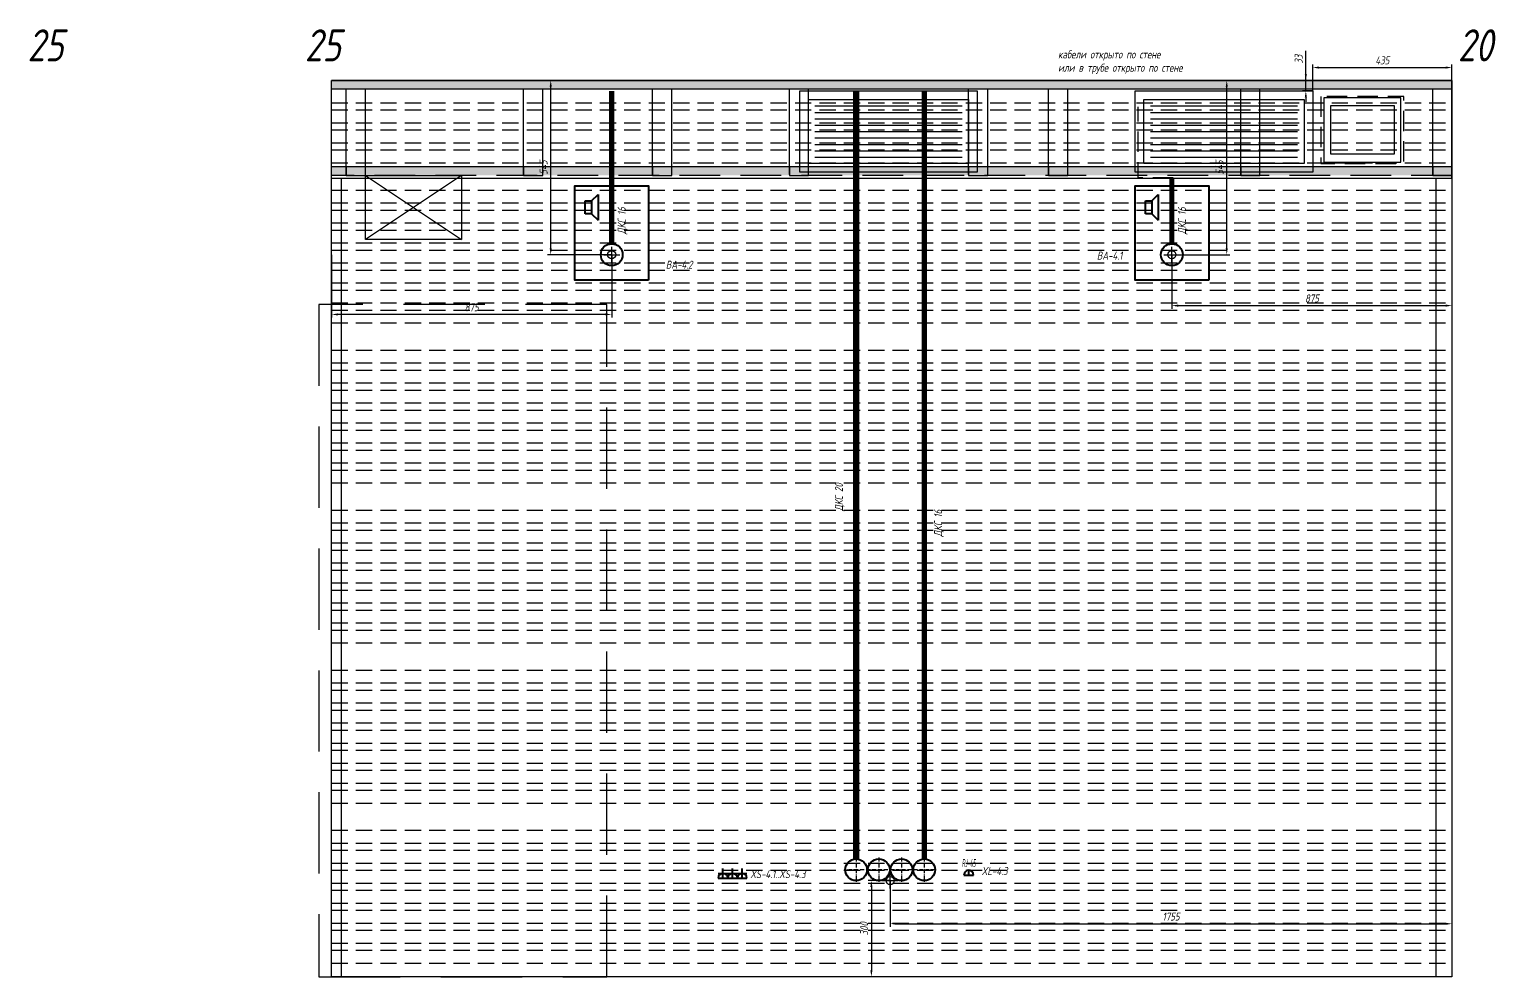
# Model space of a CAD drawing. Header units: millimetres. Extents: x -40374 to 56557, y -58468 to -14063.
# Drawn here: x 28029 to 32610, y -31338 to -28379 of the extents above; entities that cross this region are included whole.
import ezdxf
from ezdxf.enums import TextEntityAlignment as Align

# ---------------------------------------------------------------- set-up
doc = ezdxf.new("R2010")
doc.units = ezdxf.units.MM
doc.header["$PDMODE"] = 34
doc.header["$PDSIZE"] = 25
doc.linetypes.add('ACAD_ISO10W100', pattern=[18.5, 12, -3, 0.5, -3])
doc.linetypes.add('DASHED', pattern=[19.05, 12.7, -6.35])
for name, color, linetype in [('01 Черновое', 7, 'Continuous'), ('02 ОВиК', 7, 'Continuous'), ('02 ЭОМ и СС', 7, 'Continuous'), ('03 Потолок', 7, 'Continuous'), ('04 Лючки', 7, 'Continuous'), ('10 Перегородки', 7, 'Continuous'), ('11 Привязка размеры', 7, 'Continuous')]:
    doc.layers.add(name, color=color, linetype=linetype)
doc.layers.add('100 noprint', color=1, linetype='Continuous', plot=False)
doc.styles.get("Standard").update_dxf_attribs({"font": 'Ubuntu-R.ttf'})
doc.styles.add('ГОСТ-ISOCPEUR', font='isocpeui.ttf', dxfattribs={"width": 0.8})
doc.dimstyles.new('ISO-25', dxfattribs={"dimtxt": 2.5, "dimasz": 2.5, "dimexe": 1.25, "dimexo": 0.625, "dimtad": 1, "dimtxsty": 'Standard', "dimcen": 2.5, "dimadec": 0, "dimazin": 0, "dimtfac": 1, "dimtmove": 0, "dimatfit": 3, "dimfxl": 1, "dimarcsym": 0})

# ---------------------------------------------------------------- blocks, each defined once
blk = doc.blocks.new('розетка скрытая трехполюсная')
at = {"color": 0, "lineweight": -2}
for p, q in [((-1.5, 1.5), (1.5, 1.5)), ((-1.5, 0), (1.5, 0)), ((0, 0), (0, 3))]:
    blk.add_line(p, q, dxfattribs=at)
blk.add_arc((0, 0), 1.5, 0, 180, dxfattribs=at)
blk = doc.blocks.new('розетка RJ-45')
at = {"color": 0, "lineweight": -2}
for p, q in [((-1.5, 0), (1.5, 0)), ((0, 0), (0, 1.5))]:
    blk.add_line(p, q, dxfattribs=at)
blk.add_arc((0, 0), 1.5, 0, 180, dxfattribs=at)
at = {"color": 0, "lineweight": -2, "style": 'ГОСТ-ISOCPEUR', "width": 0.4}
blk.add_text('RJ-45', height=2.5, dxfattribs=at).set_placement((0, 2.5), align=Align.CENTER)
blk = doc.blocks.new('АП 500х200')
at = {"color": 0, "lineweight": -2}
for p, q in [((-507, 207), (-47, 207)), ((-507, 187), (-47, 187)), ((-507, 167), (-47, 167)), ((-507, 147), (-47, 147)), ((-507, 127), (-47, 127)), ((-507, 107), (-47, 107)), ((-507, 87), (-47, 87)), ((-507, 67), (-47, 67)), ((-507, 47), (-47, 47))]:
    blk.add_line(p, q, dxfattribs=at)
for points in [[(-554, 0), (-554, 254), (0, 254), (0, 0)], [(-527, 27), (-527, 227), (-27, 227), (-27, 27)]]:
    blk.add_lwpolyline(points, close=True, dxfattribs=at)
blk = doc.blocks.new('громкоговоритель')
at = {"color": 0, "lineweight": -2}
for p, q in [((0, -2), (0, 2)), ((0, 2), (2, 2)), ((2, 2), (4, 4)), ((2, 2), (2, -2)), ((4, 4), (4, -4)), ((2, -2), (0, -2)), ((2, -2), (4, -4))]:
    blk.add_line(p, q, dxfattribs=at)
blk = doc.blocks.new('*D811')
at = {"layer": '11 Привязка размеры', "color": 0, "lineweight": -2}
for p, q in [((30718.5, -31038.4), (30718.5, -31183.1)), ((32473.5, -31038.4), (32473.5, -31183.1)), ((30738.5, -31173.1), (32453.5, -31173.1))]:
    blk.add_line(p, q, dxfattribs=at)
at = {"layer": '11 Привязка размеры', "color": 0}
for points in [[(30738.5, -31169.7), (30738.5, -31176.4), (30718.5, -31173.1)], [(32453.5, -31176.4), (32453.5, -31169.7), (32473.5, -31173.1)]]:
    blk.add_solid(points, dxfattribs=at)
at = {"layer": 'Defpoints', "color": 0}
for p in [(30718.5, -31038.4), (32473.5, -31038.4), (32473.5, -31173.1)]:
    blk.add_point(p, dxfattribs=at)
at = {"layer": '11 Привязка размеры', "color": 0, "insert": (31596, -31150.6), "char_height": 25, "attachment_point": 5, "style": 'ГОСТ-ISOCPEUR'}
blk.add_mtext('1755', dxfattribs=at)
blk = doc.blocks.new('*D812')
at = {"layer": '11 Привязка размеры', "color": 0, "lineweight": -2}
for p, q in [((30718.5, -31038.4), (30649.8, -31038.4)), ((30659.8, -31058.4), (30659.8, -31318.4)), ((30718.5, -31338.4), (30649.8, -31338.4))]:
    blk.add_line(p, q, dxfattribs=at)
at = {"layer": '11 Привязка размеры', "color": 0}
for points in [[(30663.2, -31058.4), (30656.5, -31058.4), (30659.8, -31038.4)], [(30656.5, -31318.4), (30663.2, -31318.4), (30659.8, -31338.4)]]:
    blk.add_solid(points, dxfattribs=at)
at = {"layer": 'Defpoints', "color": 0}
for p in [(30718.5, -31038.4), (30659.8, -31338.4), (30718.5, -31338.4)]:
    blk.add_point(p, dxfattribs=at)
at = {"layer": '11 Привязка размеры', "color": 0, "insert": (30637.3, -31188.7), "char_height": 25, "attachment_point": 5, "rotation": 90, "style": 'ГОСТ-ISOCPEUR'}
blk.add_mtext('300', dxfattribs=at)
blk = doc.blocks.new('*D813')
at = {"layer": '11 Привязка размеры', "color": 0, "lineweight": -2}
for p, q in [((28973.5, -29082.9), (28973.5, -29279.6)), ((29848.5, -29082.9), (29848.5, -29279.6)), ((29828.5, -29269.6), (28993.5, -29269.6))]:
    blk.add_line(p, q, dxfattribs=at)
at = {"layer": '11 Привязка размеры', "color": 0}
for points in [[(28993.5, -29266.3), (28993.5, -29272.9), (28973.5, -29269.6)], [(29828.5, -29272.9), (29828.5, -29266.3), (29848.5, -29269.6)]]:
    blk.add_solid(points, dxfattribs=at)
at = {"layer": 'Defpoints', "color": 0}
for p in [(28973.5, -29082.9), (29848.5, -29082.9), (28973.5, -29269.6)]:
    blk.add_point(p, dxfattribs=at)
at = {"layer": '11 Привязка размеры', "color": 0, "insert": (29411, -29247.1), "char_height": 25, "attachment_point": 5, "style": 'ГОСТ-ISOCPEUR'}
blk.add_mtext('875', dxfattribs=at)
blk = doc.blocks.new('*D814')
at = {"layer": '11 Привязка размеры', "color": 0, "lineweight": -2}
for p, q in [((31598.5, -29082.9), (31598.5, -29252.1)), ((32473.5, -29082.9), (32473.5, -29252.1)), ((31618.5, -29242.1), (32453.5, -29242.1))]:
    blk.add_line(p, q, dxfattribs=at)
at = {"layer": '11 Привязка размеры', "color": 0}
for points in [[(31618.5, -29238.7), (31618.5, -29245.4), (31598.5, -29242.1)], [(32453.5, -29245.4), (32453.5, -29238.7), (32473.5, -29242.1)]]:
    blk.add_solid(points, dxfattribs=at)
at = {"layer": 'Defpoints', "color": 0}
for p in [(31598.5, -29082.9), (32473.5, -29082.9), (32473.5, -29242.1)]:
    blk.add_point(p, dxfattribs=at)
at = {"layer": '11 Привязка размеры', "color": 0, "insert": (32036, -29219.6), "char_height": 25, "attachment_point": 5, "style": 'ГОСТ-ISOCPEUR'}
blk.add_mtext('875', dxfattribs=at)
blk = doc.blocks.new('*D815')
at = {"layer": '11 Привязка размеры', "color": 0, "lineweight": -2}
for p, q in [((31598.5, -28538.4), (31779.9, -28538.4)), ((31769.9, -29062.9), (31769.9, -28558.4)), ((31598.5, -29082.9), (31779.9, -29082.9))]:
    blk.add_line(p, q, dxfattribs=at)
at = {"layer": '11 Привязка размеры', "color": 0}
for points in [[(31773.2, -28558.4), (31766.6, -28558.4), (31769.9, -28538.4)], [(31766.6, -29062.9), (31773.2, -29062.9), (31769.9, -29082.9)]]:
    blk.add_solid(points, dxfattribs=at)
at = {"layer": 'Defpoints', "color": 0}
for p in [(31598.5, -28538.4), (31769.9, -28538.4), (31598.5, -29082.9)]:
    blk.add_point(p, dxfattribs=at)
at = {"layer": '11 Привязка размеры', "color": 0, "insert": (31747.4, -28810.6), "char_height": 25, "attachment_point": 5, "rotation": 90, "style": 'ГОСТ-ISOCPEUR'}
blk.add_mtext('545', dxfattribs=at)
blk = doc.blocks.new('*D816')
at = {"layer": '11 Привязка размеры', "color": 0, "lineweight": -2}
for p, q in [((29848.5, -28538.4), (29648.1, -28538.4)), ((29658.1, -29062.9), (29658.1, -28558.4)), ((29848.5, -29082.9), (29648.1, -29082.9))]:
    blk.add_line(p, q, dxfattribs=at)
at = {"layer": '11 Привязка размеры', "color": 0}
for points in [[(29661.5, -28558.4), (29654.8, -28558.4), (29658.1, -28538.4)], [(29654.8, -29062.9), (29661.5, -29062.9), (29658.1, -29082.9)]]:
    blk.add_solid(points, dxfattribs=at)
at = {"layer": 'Defpoints', "color": 0}
for p in [(29658.1, -28538.4), (29848.5, -28538.4), (29848.5, -29082.9)]:
    blk.add_point(p, dxfattribs=at)
at = {"layer": '11 Привязка размеры', "color": 0, "insert": (29635.6, -28810.6), "char_height": 25, "attachment_point": 5, "rotation": 90, "style": 'ГОСТ-ISOCPEUR'}
blk.add_mtext('545', dxfattribs=at)
blk = doc.blocks.new('*D966')
at = {"layer": '11 Привязка размеры', "color": 0, "lineweight": -2}
for p, q in [((32038.3, -28571.4), (32038.3, -28488.4)), ((32473.5, -28571.4), (32473.5, -28488.4)), ((32058.3, -28498.4), (32453.5, -28498.4))]:
    blk.add_line(p, q, dxfattribs=at)
at = {"layer": '11 Привязка размеры', "color": 0}
for points in [[(32058.3, -28495), (32058.3, -28501.7), (32038.3, -28498.4)], [(32453.5, -28501.7), (32453.5, -28495), (32473.5, -28498.4)]]:
    blk.add_solid(points, dxfattribs=at)
at = {"layer": 'Defpoints', "color": 0}
for p in [(32473.5, -28498.4), (32038.3, -28571.4), (32473.5, -28571.4)]:
    blk.add_point(p, dxfattribs=at)
at = {"layer": '11 Привязка размеры', "color": 0, "insert": (32255.9, -28475.9), "char_height": 25, "attachment_point": 5, "style": 'ГОСТ-ISOCPEUR'}
blk.add_mtext('435', dxfattribs=at)
blk = doc.blocks.new('*D967')
at = {"layer": '11 Привязка размеры', "color": 0, "lineweight": -2}
for p, q in [((32016.9, -28571.4), (32016.9, -28446)), ((32038.3, -28538.4), (32006.9, -28538.4)), ((32038.3, -28571.4), (32006.9, -28571.4)), ((32016.9, -28571.4), (32016.9, -28538.4)), ((32016.9, -28591.4), (32016.9, -28611.4))]:
    blk.add_line(p, q, dxfattribs=at)
at = {"layer": '11 Привязка размеры', "color": 0}
for points in [[(32013.6, -28518.4), (32020.2, -28518.4), (32016.9, -28538.4)], [(32020.2, -28591.4), (32013.6, -28591.4), (32016.9, -28571.4)]]:
    blk.add_solid(points, dxfattribs=at)
at = {"layer": 'Defpoints', "color": 0}
for p in [(32016.9, -28538.4), (32038.3, -28538.4), (32038.3, -28571.4)]:
    blk.add_point(p, dxfattribs=at)
at = {"layer": '11 Привязка размеры', "color": 0, "insert": (31994.4, -28472.2), "char_height": 25, "attachment_point": 5, "rotation": 90, "style": 'ГОСТ-ISOCPEUR'}
blk.add_mtext('33', dxfattribs=at)

msp = doc.modelspace()

# ---------------------------------------------------------------- hatches: boundary and pattern name
at = {"layer": '03 Потолок', "lineweight": -2}
for color, points in [(9, [(32473.5, -28565.4), (32473.5, -28538.4), (28973.5, -28538.4), (28973.5, -28565.4)]), (252, [(29079.1, -28835.4), (29079.1, -28808.4), (29019.1, -28808.4), (29019.1, -28835.4)]), (252, [(29633.5, -28835.4), (29633.5, -28808.4), (29573.5, -28808.4), (29573.5, -28835.4)]), (252, [(30036.5, -28835.4), (30036.5, -28808.4), (29976.5, -28808.4), (29976.5, -28835.4)]), (252, [(30463.5, -28835.4), (30463.5, -28808.4), (30403.5, -28808.4), (30403.5, -28835.4)]), (252, [(31023.5, -28835.4), (31023.5, -28808.4), (30963.5, -28808.4), (30963.5, -28835.4)]), (252, [(31273.5, -28835.4), (31273.5, -28808.4), (31213.5, -28808.4), (31213.5, -28835.4)]), (252, [(31873.5, -28835.4), (31873.5, -28808.4), (31813.5, -28808.4), (31813.5, -28835.4)]), (252, [(32473.5, -28835.4), (32473.5, -28808.4), (32413.5, -28808.4), (32413.5, -28835.4)])]:
    msp.add_hatch(color=color, dxfattribs=at).paths.add_polyline_path(points)
h = msp.add_hatch(color=9, dxfattribs=at)
h.paths.add_polyline_path([(32413.5, -28835.4), (32413.5, -28808.4), (31873.5, -28808.4), (31873.5, -28835.4)])
h.paths.add_polyline_path([(31813.5, -28835.4), (31813.5, -28808.4), (31273.5, -28808.4), (31273.5, -28835.4)])
h.paths.add_polyline_path([(31213.5, -28835.4), (31213.5, -28808.4), (31023.5, -28808.4), (31023.5, -28835.4)])
h.paths.add_polyline_path([(30963.5, -28835.4), (30963.5, -28808.4), (30463.5, -28808.4), (30463.5, -28835.4)])
h.paths.add_polyline_path([(30403.5, -28835.4), (30403.5, -28808.4), (30036.5, -28808.4), (30036.5, -28835.4)])
h.paths.add_polyline_path([(29976.5, -28835.4), (29976.5, -28808.4), (29633.5, -28808.4), (29633.5, -28835.4)])
h.paths.add_polyline_path([(29573.5, -28835.4), (29573.5, -28817.9), (29079.1, -28817.9), (29079.1, -28835.4)])
h.paths.add_polyline_path([(29573.5, -28817.9), (29573.5, -28808.4), (29079.1, -28808.4), (29079.1, -28817.9)])
h.paths.add_polyline_path([(29019.1, -28835.4), (29019.1, -28808.4), (28973.5, -28808.4), (28973.5, -28835.4)])

# ---------------------------------------------------------------- linework, layer by layer
at = {"layer": '01 Черновое'}
msp.add_lwpolyline([(28973.5, -31338.4), (28973.5, -28538.4), (32473.5, -28538.4), (32473.5, -31338.4)], close=True, dxfattribs=at)
at = {"layer": '01 Черновое', "linetype": 'DASHED', "ltscale": 20}
msp.add_lwpolyline([(28933.5, -29238.4), (28933.5, -31338.4), (29833.5, -31338.4), (29833.5, -29238.4)], close=True, dxfattribs=at)
at = {"layer": '02 ОВиК', "color": 5, "linetype": 'DASHED', "ltscale": 5, "flags": 128}
msp.add_lwpolyline([(32063.5, -28588.4), (32063.5, -28798.4), (32323.5, -28798.4), (32323.5, -28588.4)], close=True, dxfattribs=at)
msp.add_lwpolyline([(32063.5, -28588.4), (32063.5, -28798.4), (32323.5, -28798.4), (32323.5, -28588.4)], close=True, dxfattribs=at)
at = {"layer": '02 ОВиК', "color": 5, "flags": 128}
for points in [[(32073.5, -28593.4), (32073.5, -28793.4), (32313.5, -28793.4), (32313.5, -28593.4)], [(32073.5, -28593.4), (32073.5, -28793.4), (32313.5, -28793.4), (32313.5, -28593.4)], [(32093.5, -28618.4), (32093.5, -28768.4), (32293.5, -28768.4), (32293.5, -28618.4)], [(32093.5, -28618.4), (32093.5, -28768.4), (32293.5, -28768.4), (32293.5, -28618.4)]]:
    msp.add_lwpolyline(points, close=True, dxfattribs=at)
at = {"layer": '02 ЭОМ и СС', "const_width": 16, "flags": 128}
msp.add_lwpolyline([(29848.5, -29048.9), (29848.5, -28571.4)], dxfattribs=at)
msp.add_lwpolyline([(29848.5, -29048.9), (29848.5, -28571.4)], dxfattribs=at)
at = {"layer": '02 ЭОМ и СС', "color": 1, "const_width": 20, "flags": 128}
msp.add_lwpolyline([(30612, -30970.4), (30612, -28571.4)], dxfattribs=at)
msp.add_lwpolyline([(30612, -30970.4), (30612, -28571.4)], dxfattribs=at)
at = {"layer": '02 ЭОМ и СС', "color": 6, "const_width": 16, "flags": 128}
msp.add_lwpolyline([(30825, -30970.4), (30825, -28571.4)], dxfattribs=at)
msp.add_lwpolyline([(30825, -30970.4), (30825, -28571.4)], dxfattribs=at)
at = {"layer": '02 ЭОМ и СС', "linetype": 'DASHED', "ltscale": 5, "flags": 128}
msp.add_lwpolyline([(31602.9, -28842.6), (31493.2, -28842.6), (31493.2, -28621.1)], dxfattribs=at)
msp.add_lwpolyline([(31602.9, -28842.6), (31493.2, -28842.6), (31493.2, -28621.1)], dxfattribs=at)
at = {"layer": '02 ЭОМ и СС', "flags": 128}
msp.add_lwpolyline([(31598.5, -29048.9, 16, 16, 0), (31598.5, -28844.9, 16, 16, 0)], format="xyseb", dxfattribs=at)
msp.add_lwpolyline([(31598.5, -29048.9, 16, 16, 0), (31598.5, -28844.9, 16, 16, 0)], format="xyseb", dxfattribs=at)
at = {"layer": '02 ЭОМ и СС', "lineweight": 40, "flags": 128}
for points in [[(29963.5, -29162.9), (29733.5, -29162.9), (29733.5, -28867.9), (29963.5, -28867.9)], [(31713.5, -29162.9), (31483.5, -29162.9), (31483.5, -28867.9), (31713.5, -28867.9)]]:
    msp.add_lwpolyline(points, close=True, dxfattribs=at)
at = {"layer": '02 ЭОМ и СС', "lineweight": 40}
for centre in [(29848.5, -29082.9), (29848.5, -29082.9), (31598.5, -29082.9), (31598.5, -29082.9)]:
    msp.add_circle(centre, 34, dxfattribs=at)
at = {"layer": '02 ЭОМ и СС', "color": 1, "lineweight": 40}
for centre in [(30612, -31004.4), (30612, -31004.4), (30683, -31004.4), (30683, -31004.4), (30754, -31004.4), (30754, -31004.4)]:
    msp.add_circle(centre, 34, dxfattribs=at)
at = {"layer": '02 ЭОМ и СС', "color": 6, "lineweight": 40}
msp.add_circle((30825, -31004.4), 34, dxfattribs=at)
msp.add_circle((30825, -31004.4), 34, dxfattribs=at)
at = {"layer": '03 Потолок', "color": 1, "ltscale": 10}
for p, q in [((32473.5, -28538.4), (28973.5, -28538.4)), ((32473.5, -28565.4), (28973.5, -28565.4)), ((29019.1, -28832.4), (29019.1, -28565.4)), ((29079.1, -28832.4), (29079.1, -28565.4)), ((29573.5, -28832.4), (29573.5, -28565.4)), ((29633.5, -28832.4), (29633.5, -28565.4)), ((29976.5, -28832.4), (29976.5, -28565.4)), ((30036.5, -28832.4), (30036.5, -28565.4)), ((30403.5, -28832.4), (30403.5, -28565.4)), ((30463.5, -28832.4), (30463.5, -28565.4)), ((30963.5, -28832.4), (30963.5, -28565.4)), ((31023.5, -28832.4), (31023.5, -28565.4)), ((31213.5, -28832.4), (31213.5, -28565.4)), ((31273.5, -28832.4), (31273.5, -28565.4)), ((31813.5, -28832.4), (31813.5, -28565.4)), ((31873.5, -28832.4), (31873.5, -28565.4)), ((32413.5, -28832.4), (32413.5, -28565.4)), ((32473.5, -28844.9), (32473.5, -28554.9)), ((32473.5, -28808.4), (28973.5, -28808.4)), ((32473.5, -28844.9), (28973.5, -28844.9))]:
    msp.add_line(p, q, dxfattribs=at)
at = {"layer": '03 Потолок', "color": 1, "linetype": 'DASHED', "ltscale": 10}
msp.add_line((32473.5, -28835.4), (28973.5, -28835.4), dxfattribs=at)
at = {"layer": '03 Потолок', "color": 1, "lineweight": -2}
for points in [[(29079.1, -28835.4), (29079.1, -28808.4), (29019.1, -28808.4), (29019.1, -28835.4)], [(29633.5, -28835.4), (29633.5, -28808.4), (29573.5, -28808.4), (29573.5, -28835.4)], [(30036.5, -28835.4), (30036.5, -28808.4), (29976.5, -28808.4), (29976.5, -28835.4)], [(30463.5, -28835.4), (30463.5, -28808.4), (30403.5, -28808.4), (30403.5, -28835.4)], [(31023.5, -28835.4), (31023.5, -28808.4), (30963.5, -28808.4), (30963.5, -28835.4)], [(31273.5, -28835.4), (31273.5, -28808.4), (31213.5, -28808.4), (31213.5, -28835.4)], [(31873.5, -28835.4), (31873.5, -28808.4), (31813.5, -28808.4), (31813.5, -28835.4)], [(32473.5, -28835.4), (32473.5, -28808.4), (32413.5, -28808.4), (32413.5, -28835.4)]]:
    msp.add_lwpolyline(points, close=True, dxfattribs=at)
at = {"layer": '04 Лючки', "color": 2, "lineweight": -2}
for p, q in [((29079.1, -28835.4), (29379.1, -29035.4)), ((29379.1, -28835.4), (29079.1, -29035.4))]:
    msp.add_line(p, q, dxfattribs=at)
msp.add_lwpolyline([(29079.1, -29035.4), (29079.1, -28835.4), (29379.1, -28835.4), (29379.1, -29035.4)], close=True, dxfattribs=at)
at = {"layer": '10 Перегородки', "color": 3, "linetype": 'Continuous', "ltscale": 10}
for p, q in [((29003.5, -28844.9), (29003.5, -31338.4)), ((32423.5, -28844.9), (32423.5, -31338.4))]:
    msp.add_line(p, q, dxfattribs=at)
at = {"layer": '100 noprint', "linetype": 'DASHED', "ltscale": 4}
for p, q in [((28973.5, -28608.4), (32473.5, -28608.4)), ((28973.5, -28630.9), (32473.5, -28630.9)), ((28973.5, -28670.9), (32473.5, -28670.9)), ((28973.5, -28693.4), (32473.5, -28693.4)), ((28973.5, -28733.4), (32473.5, -28733.4)), ((28973.5, -28755.9), (32473.5, -28755.9)), ((28973.5, -28795.9), (32473.5, -28795.9)), ((28973.5, -28880.9), (32473.5, -28880.9)), ((28973.5, -28920.9), (32473.5, -28920.9)), ((28973.5, -28943.4), (32473.5, -28943.4)), ((28973.5, -28983.4), (32473.5, -28983.4)), ((28973.5, -29005.9), (32473.5, -29005.9)), ((28973.5, -29045.9), (32473.5, -29045.9)), ((28973.5, -29068.4), (32473.5, -29068.4)), ((28973.5, -29108.4), (32473.5, -29108.4)), ((28973.5, -29130.9), (32473.5, -29130.9)), ((28973.5, -29170.9), (32473.5, -29170.9)), ((28973.5, -29193.4), (32473.5, -29193.4)), ((28973.5, -29233.4), (32473.5, -29233.4)), ((28973.5, -29255.9), (32473.5, -29255.9)), ((28973.5, -29295.9), (32473.5, -29295.9)), ((28973.5, -29380.9), (32473.5, -29380.9)), ((28973.5, -29420.9), (32473.5, -29420.9)), ((28973.5, -29443.4), (32473.5, -29443.4)), ((28973.5, -29483.4), (32473.5, -29483.4)), ((28973.5, -29505.9), (32473.5, -29505.9)), ((28973.5, -29545.9), (32473.5, -29545.9)), ((28973.5, -29568.4), (32473.5, -29568.4)), ((28973.5, -29608.4), (32473.5, -29608.4)), ((28973.5, -29630.9), (32473.5, -29630.9)), ((28973.5, -29670.9), (32473.5, -29670.9)), ((28973.5, -29693.4), (32473.5, -29693.4)), ((28973.5, -29733.4), (32473.5, -29733.4)), ((28973.5, -29755.9), (32473.5, -29755.9)), ((28973.5, -29795.9), (32473.5, -29795.9)), ((28973.5, -29880.9), (32473.5, -29880.9)), ((28973.5, -29920.9), (32473.5, -29920.9)), ((28973.5, -29943.4), (32473.5, -29943.4)), ((28973.5, -29983.4), (32473.5, -29983.4)), ((28973.5, -30005.9), (32473.5, -30005.9)), ((28973.5, -30045.9), (32473.5, -30045.9)), ((28973.5, -30068.4), (32473.5, -30068.4)), ((28973.5, -30108.4), (32473.5, -30108.4)), ((28973.5, -30130.9), (32473.5, -30130.9)), ((28973.5, -30170.9), (32473.5, -30170.9)), ((28973.5, -30193.4), (32473.5, -30193.4)), ((28973.5, -30233.4), (32473.5, -30233.4)), ((28973.5, -30255.9), (32473.5, -30255.9)), ((28973.5, -30295.9), (32473.5, -30295.9)), ((28973.5, -30380.9), (32473.5, -30380.9)), ((28973.5, -30420.9), (32473.5, -30420.9)), ((28973.5, -30443.4), (32473.5, -30443.4)), ((28973.5, -30483.4), (32473.5, -30483.4)), ((28973.5, -30505.9), (32473.5, -30505.9)), ((28973.5, -30545.9), (32473.5, -30545.9)), ((28973.5, -30568.4), (32473.5, -30568.4)), ((28973.5, -30608.4), (32473.5, -30608.4)), ((28973.5, -30630.9), (32473.5, -30630.9)), ((28973.5, -30670.9), (32473.5, -30670.9)), ((28973.5, -30693.4), (32473.5, -30693.4)), ((28973.5, -30733.4), (32473.5, -30733.4)), ((28973.5, -30755.9), (32473.5, -30755.9)), ((28973.5, -30795.9), (32473.5, -30795.9)), ((28973.5, -30880.9), (32473.5, -30880.9)), ((28973.5, -30920.9), (32473.5, -30920.9)), ((28973.5, -30943.4), (32473.5, -30943.4)), ((28973.5, -30983.4), (32473.5, -30983.4)), ((28973.5, -31005.9), (32473.5, -31005.9)), ((28973.5, -31045.9), (32473.5, -31045.9)), ((28973.5, -31068.4), (32473.5, -31068.4)), ((28973.5, -31108.4), (32473.5, -31108.4)), ((28973.5, -31130.9), (32473.5, -31130.9)), ((28973.5, -31170.9), (32473.5, -31170.9)), ((28973.5, -31193.4), (32473.5, -31193.4)), ((28973.5, -31233.4), (32473.5, -31233.4)), ((28973.5, -31255.9), (32473.5, -31255.9)), ((28973.5, -31295.9), (32473.5, -31295.9))]:
    msp.add_line(p, q, dxfattribs=at)
at = {"layer": '11 Привязка размеры', "linetype": 'ACAD_ISO10W100'}
for p, q in [((30859, -31004.4), (30578, -31004.4)), ((30859, -31004.4), (30578, -31004.4)), ((30612, -30966.5), (30612, -31042.3)), ((30612, -30966.5), (30612, -31042.3)), ((30683, -30966.5), (30683, -31042.3)), ((30683, -30966.5), (30683, -31042.3)), ((30754, -30966.5), (30754, -31042.3)), ((30754, -30966.5), (30754, -31042.3)), ((30825, -30966.5), (30825, -31042.3)), ((30825, -30966.5), (30825, -31042.3))]:
    msp.add_line(p, q, dxfattribs=at)
at = {"layer": '11 Привязка размеры', "lineweight": -2}
for p in [(29848.5, -29082.9), (29848.5, -29082.9), (31598.5, -29082.9), (31598.5, -29082.9), (30718.5, -31038.4), (30718.5, -31038.4)]:
    msp.add_point(p, dxfattribs=at)

# ---------------------------------------------------------------- block references
at = {"layer": '02 ОВиК', "color": 6}
for p in [(30990.5, -28825.4), (30990.5, -28825.4), (32038.3, -28825.4), (32038.3, -28825.4)]:
    msp.add_blockref('АП 500х200', p, dxfattribs=at)
at = {"layer": '02 ЭОМ и СС', "lineweight": 40, "xscale": 10, "yscale": 10, "zscale": 10}
for p in [(29765.9, -28935.2), (31515.9, -28935.2)]:
    msp.add_blockref('громкоговоритель', p, dxfattribs=at)
at = {"layer": '02 ЭОМ и СС', "color": 1, "lineweight": 40, "xscale": 10, "yscale": 10, "zscale": 10}
for p in [(30196.2, -31030.6), (30226.2, -31030.6), (30256.2, -31030.6)]:
    msp.add_blockref('розетка скрытая трехполюсная', p, dxfattribs=at)
at = {"layer": '02 ЭОМ и СС', "color": 6, "lineweight": 40, "xscale": 10, "yscale": 10, "zscale": 10}
msp.add_blockref('розетка RJ-45', (30964, -31021), dxfattribs=at)

# ---------------------------------------------------------------- texts
at = {"layer": '02 ЭОМ и СС', "linetype": 'Continuous', "style": 'ГОСТ-ISOCPEUR', "width": 0.8}
for s, p in [('BA-4.1', (31443.8, -29098.5)), ('BA-4.2', (30101, -29126.8))]:
    msp.add_text(s, height=25, dxfattribs=at).set_placement(p, align=Align.RIGHT)
for s, p in [('XS-4.1..XS-4.3', (30281.2, -31030.6)), ('XL-4.3', (31004, -31021))]:
    msp.add_text(s, height=25, dxfattribs=at).set_placement(p)
at = {"layer": '02 ЭОМ и СС', "insert": (31243.1, -28444.7), "char_height": 25, "width": 466.409, "attachment_point": 1, "style": 'ГОСТ-ISOCPEUR'}
msp.add_mtext('{кабели открыто по стене\\Pили в трубе открыто по стене}', dxfattribs=at)
msp.add_mtext('{кабели открыто по стене\\Pили в трубе открыто по стене}', dxfattribs=at)
at = {"layer": '02 ЭОМ и СС', "char_height": 25, "width": 270.313, "attachment_point": 1, "rotation": 90, "style": 'ГОСТ-ISOCPEUR'}
for insert in [(29867.2, -29018.7), (31617.2, -29018.7)]:
    msp.add_mtext('{ДКС 16}', dxfattribs=dict(at, insert=insert))
at = {"layer": '02 ЭОМ и СС', "color": 1, "insert": (30575.9, -29883.6), "char_height": 25, "width": 270.313, "attachment_point": 7, "rotation": 90, "style": 'ГОСТ-ISOCPEUR'}
msp.add_mtext('{ДКС 20}', dxfattribs=at)
at = {"layer": '02 ЭОМ и СС', "color": 6, "insert": (30886, -29963.9), "char_height": 25, "width": 270.313, "attachment_point": 7, "rotation": 90, "style": 'ГОСТ-ISOCPEUR'}
msp.add_mtext('{ДКС 16}', dxfattribs=at)
at = {"layer": '100 noprint', "style": 'ГОСТ-ISOCPEUR', "width": 0.8}
for s, p in [('25', (28080, -28428.9)), ('25', (28946.4, -28428.9)), ('20', (32546.6, -28428.9))]:
    msp.add_text(s, height=100, dxfattribs=at).set_placement(p, align=Align.MIDDLE)

# ---------------------------------------------------------------- dimensions: what is measured, and where the dimension line sits
at = {"layer": '11 Привязка размеры'}
for base, p1, p2, picture, middle in [((32016.9, -28538.4), (32038.3, -28571.4), (32038.3, -28538.4), '*D967', (31994.4, -28472.2)), ((29658.1236294, -28538.3789992), (29848.4536182, -29082.8789992), (29848.4536182, -28538.3789992), '*D816', (29635.6236294, -28810.6289992)), ((31769.906981, -28538.3789992), (31598.4536182, -29082.8789992), (31598.4536182, -28538.3789992), '*D815', (31747.406981, -28810.6289992))]:
    dim = msp.add_linear_dim(base=base, p1=p1, p2=p2, angle=90, dimstyle='ISO-25', override={"dimtxt": 25, "dimasz": 20, "dimexe": 10, "dimexo": 0, "dimgap": 10, "dimdec": 0, "dimtxsty": 'ГОСТ-ISOCPEUR'}, dxfattribs=at)
    dim.commit()
    dim.dimension.update_dxf_attribs({"geometry": picture, "text_midpoint": middle})
for base, p1, p2, picture, middle in [((32473.5, -28498.4), (32038.3, -28571.4), (32473.5, -28571.4), '*D966', (32255.9, -28475.9)), ((32473.5, -31173.1), (30718.5, -31038.4), (32473.5, -31038.4), '*D811', (31596, -31150.6))]:
    dim = msp.add_linear_dim(base=base, p1=p1, p2=p2, dimstyle='ISO-25', override={"dimtxt": 25, "dimasz": 20, "dimexe": 10, "dimexo": 0, "dimgap": 10, "dimdec": 0, "dimtxsty": 'ГОСТ-ISOCPEUR'}, dxfattribs=at)
    dim.commit()
    dim.dimension.update_dxf_attribs({"geometry": picture, "text_midpoint": middle})
for base, p1, p2, picture, middle in [((28973.5, -29269.6), (29848.5, -29082.9), (28973.5, -29082.9), '*D813', (29411, -29269.6)), ((32473.5, -29242.1), (31598.5, -29082.9), (32473.5, -29082.9), '*D814', (32036, -29242.1))]:
    dim = msp.add_linear_dim(base=base, p1=p1, p2=p2, dimstyle='ISO-25', override={"dimtxt": 25, "dimasz": 20, "dimexe": 10, "dimexo": 0, "dimgap": 10, "dimdec": 0, "dimtxsty": 'ГОСТ-ISOCPEUR'}, dxfattribs=at)
    dim.commit()
    dim.dimension.update_dxf_attribs({"geometry": picture, "text_midpoint": middle, "dimtype": 160})
dim = msp.add_linear_dim(base=(30659.8, -31338.4), p1=(30718.5, -31038.4), p2=(30718.5, -31338.4), angle=90, dimstyle='ISO-25', override={"dimtxt": 25, "dimasz": 20, "dimexe": 10, "dimexo": 0, "dimgap": 10, "dimdec": 0, "dimtxsty": 'ГОСТ-ISOCPEUR'}, dxfattribs=at)
dim.commit()
dim.dimension.update_dxf_attribs({"geometry": '*D812', "text_midpoint": (30659.8, -31188.7), "dimtype": 160})

doc.saveas('drawing.dxf')
